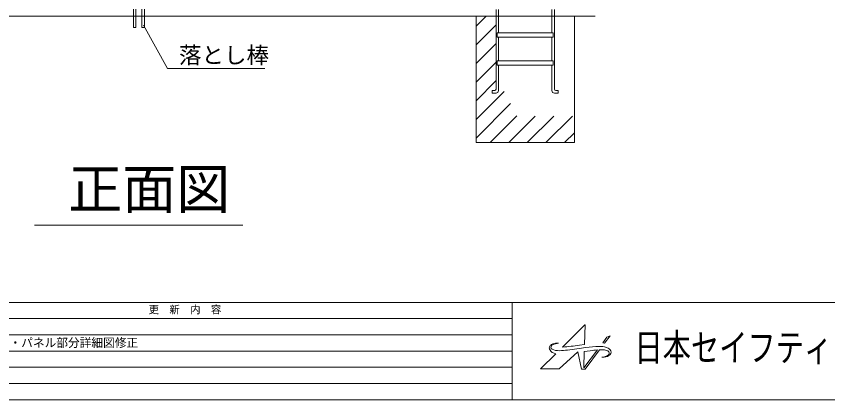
# Model space of a CAD drawing. Units: millimetres, scale not verified. Extents: x -9305 to 9305, y -6415 to 6415.
# Drawn here: x -5459 to 316, y -6415 to -3684 of the extents above; entities that cross this region are included whole.
import ezdxf
from ezdxf.enums import TextEntityAlignment as Align

# ---------------------------------------------------------------- set-up
doc = ezdxf.new("R2010")
doc.units = ezdxf.units.MM
doc.header["$LTSCALE"] = 40
for name, color, linetype, lineweight in [('0-0_0', 7, 'Continuous', 9), ('0-5_CYG-54', 7, 'Continuous', 9), ('0-A_TEXT', 7, 'Continuous', 9), ('0-C_ﾛｺﾞ', 5, 'Continuous', 9), ('0-D_図面枠', 7, 'Continuous', 9)]:
    doc.layers.add(name, color=color, linetype=linetype, lineweight=lineweight)
doc.styles.add('ＭＳ ゴシック', font='')
doc.styles.get('ＭＳ ゴシック').set_extended_font_data('MS Gothic')

msp = doc.modelspace()

# ---------------------------------------------------------------- linework, layer by layer
at = {"layer": '0-0_0'}
for points in [[(-4607.16, -3607.48), (-4607.16, -3763.68), (-4624.56, -3763.68), (-4624.56, -3607.48)], [(-4547, -3607.48), (-4547, -3763.68), (-4564.4, -3763.68), (-4564.4, -3607.48)]]:
    msp.add_lwpolyline(points, close=True, dxfattribs=at)
at = {"layer": '0-5_CYG-54'}
for p, q in [((-2044.58, -4204.76), (-2044.58, -3636.65)), ((-2026.67, -3636.65), (-2026.67, -3801.81)), ((-1646.6, -3801.81), (-1646.6, -3636.66)), ((-1628.69, -3636.66), (-1628.69, -4204.76)), ((-7837.28, -3684.4), (-1339.16, -3684.4)), ((-2186.85, -3756), (-2114.93, -3684.08)), ((-1486.85, -4584.08), (-1486.85, -3684.4)), ((-2186.85, -3888.59), (-2045.85, -3747.59)), ((-1637.64, -3801.81), (-2035.62, -3801.81)), ((-2035.62, -3801.81), (-2035.62, -3833.64)), ((-1637.64, -3833.64), (-1637.64, -3801.81)), ((-2035.62, -3833.64), (-1637.64, -3833.64)), ((-2026.67, -3833.64), (-2026.67, -4000.8)), ((-1646.6, -4000.8), (-1646.6, -3833.64)), ((-2186.85, -4021.17), (-2045.85, -3880.17)), ((-2186.85, -4153.75), (-2045.85, -4012.75)), ((-1637.64, -4000.8), (-2035.62, -4000.8)), ((-2035.62, -4000.8), (-2035.62, -4032.63)), ((-2035.62, -4032.63), (-1637.64, -4032.63)), ((-2026.67, -4032.63), (-2026.67, -4213.71)), ((-1646.6, -4213.71), (-1646.6, -4032.63)), ((-1637.64, -4032.63), (-1637.64, -4000.8)), ((-2186.85, -4286.34), (-2045.85, -4145.34)), ((-2186.85, -4418.92), (-1987.26, -4219.32)), ((-2044.58, -4231.62), (-2071.44, -4231.62)), ((-1628.69, -4231.62), (-1601.83, -4231.62)), ((-2186.85, -4551.5), (-1942.06, -4306.72)), ((-2086.85, -4584.08), (-1896.87, -4394.11)), ((-1954.27, -4584.08), (-1766.27, -4396.08)), ((-1821.68, -4584.08), (-1633.68, -4396.08)), ((-1689.1, -4584.08), (-1501.1, -4396.08)), ((-1556.52, -4584.08), (-1486.85, -4514.41))]:
    msp.add_line(p, q, dxfattribs=at)
for points in [[(-2186.85, -3684.08), (-2186.85, -4584.08), (-1486.85, -4584.08)], [(-2071.44, -4231.62), (-2071.44, -4213.71), (-2053.53, -4213.71)], [(-1601.83, -4231.62), (-1601.83, -4213.71), (-1619.74, -4213.71)]]:
    msp.add_lwpolyline(points, dxfattribs=at)
for centre, radius, start, end in [((-2053.53, -4204.76), 8.96, 270, 0), ((-2044.58, -4213.71), 17.91, 270, 0), ((-1628.69, -4213.71), 17.91, 180, 270), ((-1619.74, -4204.76), 8.96, 180, 270)]:
    msp.add_arc(centre, radius, start, end, dxfattribs=at)
at = {"layer": '0-A_TEXT'}
for p, q in [((-4381.84, -4056.47), (-4553.42, -3748.54)), ((-4381.84, -4056.47), (-3690.2, -4056.47)), ((-5328, -5172.85), (-3847.15, -5172.85))]:
    msp.add_line(p, q, dxfattribs=at)
at = {"layer": '0-C_ﾛｺﾞ'}
for p, q in [((-1599.3, -6012.31), (-1602.66, -6012.13)), ((-1416.66, -6071.4), (-1374.27, -6065.41)), ((-1292.42, -6111.75), (-1275.78, -6111.7))]:
    msp.add_line(p, q, dxfattribs=at)
for points in [[(-1571.03, -6040.13), (-1411.29, -5881), (-1410.88, -5882.13), (-1415.22, -6021.44), (-1449.97, -6026.36)], [(-1618.23, -6086.96), (-1726.9, -6195.59), (-1726.42, -6195.73), (-1597.28, -6195.84), (-1594.28, -6193.88), (-1461.54, -6073.92), (-1435.75, -6195.88), (-1411.14, -6195.88), (-1306.97, -6058.39), (-1289.93, -6058.32)], [(-1333, -6036.4), (-1405.76, -6043.02), (-1453.7, -6048.75), (-1535.88, -6060.66)], [(-1322.85, -6059.28), (-1420.43, -6188.15), (-1416.66, -6071.4)]]:
    msp.add_lwpolyline(points, dxfattribs=at)
msp.add_lwpolyline([(-1285.14, -6008.65), (-1271.6, -6011.22), (-1232.77, -5959.87), (-1255.38, -5969.51)], close=True, dxfattribs=at)
for centre, radius, start, end in [((-1637.9, -6047.52), 27.31, 137.3376, 189.71275), ((-1648.37, -6049.31), 16.69, 189.71275, 211.14694), ((-1610.3, -6026.3), 61.18, 211.14694, 262.55517), ((-1627.38, -6057.21), 41.62, 107.54618, 137.3376), ((-1631.72, -6042.8), 21.61, 114.83245, 184.93336), ((-1640.43, -6043.55), 12.87, 184.93336, 245.82613), ((-1597.15, -5947.14), 118.55, 245.82613, 271.56003), ((-1589.68, -6133.65), 121.72, 94.53365, 114.83245), ((-1603.12, -6133.94), 122.09, 94.87761, 107.54618), ((-1606.93, -6089.33), 77.32, 86.83781, 94.87761), ((-1607.52, -5566.39), 499.43, 271.56003, 278.24678), ((-1763.17, -3812.4), 2236, 274.92935, 278.0518), ((-1206.44, -7254.79), 1201.16, 95.56117, 98.03149), ((-1302.57, -6305.44), 270.76, 89.15854, 96.45212), ((-1300.39, -6156.66), 121.96, 63.69068, 89.15854), ((-1289.5, -6171.45), 113.12, 73.31829, 90.21697), ((-1265.32, -6090.77), 28.9, 36.42787, 73.31829), ((-1262.98, -6080.99), 37.55, 8.17288, 63.69068), ((-1294.8, -6021.07), 90.71, 271.50312, 302.01879), ((-1275.94, -6049.68), 62.02, 270.14682, 315.9742), ((-1255.67, -6083.64), 16.9, 302.01879, 36.42787), ((-1246.06, -6078.56), 20.46, 315.9742, 8.17288)]:
    msp.add_arc(centre, radius, start, end, dxfattribs=at)
at = {"layer": '0-D_図面枠'}
for p, q in [((-9304.61, -5721.47), (9304.61, -5721.47)), ((-1930.27, -5721.47), (-1930.27, -6414.98)), ((-9304.61, -5837.05), (-1930.27, -5837.05)), ((-7062.26, -5952.64), (-1930.27, -5952.64)), ((-7062.26, -6068.22), (-1930.27, -6068.22)), ((-7062.26, -6183.81), (-1930.27, -6183.81)), ((-7062.26, -6299.39), (-1930.27, -6299.39))]:
    msp.add_line(p, q, dxfattribs=at)
msp.add_lwpolyline([(-9304.61, -6414.98), (9304.61, -6414.98), (9304.61, 6414.98), (-9304.61, 6414.98)], dxfattribs=at)

# ---------------------------------------------------------------- texts
at = {"layer": '0-A_TEXT', "style": 'ＭＳ ゴシック'}
for s, height, p in [('落とし棒', 117.3, (-4300.02, -4055.25)), ('正面図', 281.5, (-5087.86, -5140.12))]:
    msp.add_text(s, height=height, dxfattribs=at).set_placement(p, align=Align.BOTTOM_LEFT)
at = {"layer": '0-C_ﾛｺﾞ', "color": 7, "style": 'ＭＳ ゴシック', "width": 0.75}
msp.add_text('日本セイフティー株式会社', height=196.5, dxfattribs=at).set_placement((-1059.46, -6200.01), align=Align.BOTTOM_LEFT)
at = {"layer": '0-D_図面枠', "style": 'ＭＳ ゴシック'}
for s, height, p in [('更\u3000新\u3000内\u3000容', 54.23, (-4516.95, -5816.54)), ('控え単管部分プレコン削除・パネル部分詳細図修正', 61, (-6504.82, -6057.81))]:
    msp.add_text(s, height=height, dxfattribs=at).set_placement(p, align=Align.BOTTOM_LEFT)

doc.saveas('drawing.dxf')
